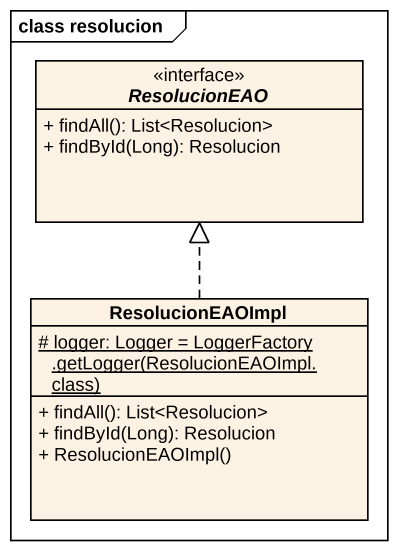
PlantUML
@startuml
mainframe class resolucion
hide circle
hide empty members
skinparam classAttributeIconSize 0
interface ResolucionEAO <<interface>> {
  + findAll(): List<Resolucion>
  + findById(Long): Resolucion
}
class ResolucionEAOImpl {
  {static} {field} # logger: Logger = LoggerFactory .getLogger(ResolucionEAOImpl.class)
  + findAll(): List<Resolucion>
  + findById(Long): Resolucion
  + ResolucionEAOImpl()
}
ResolucionEAOImpl .up.|> ResolucionEAO
@enduml
